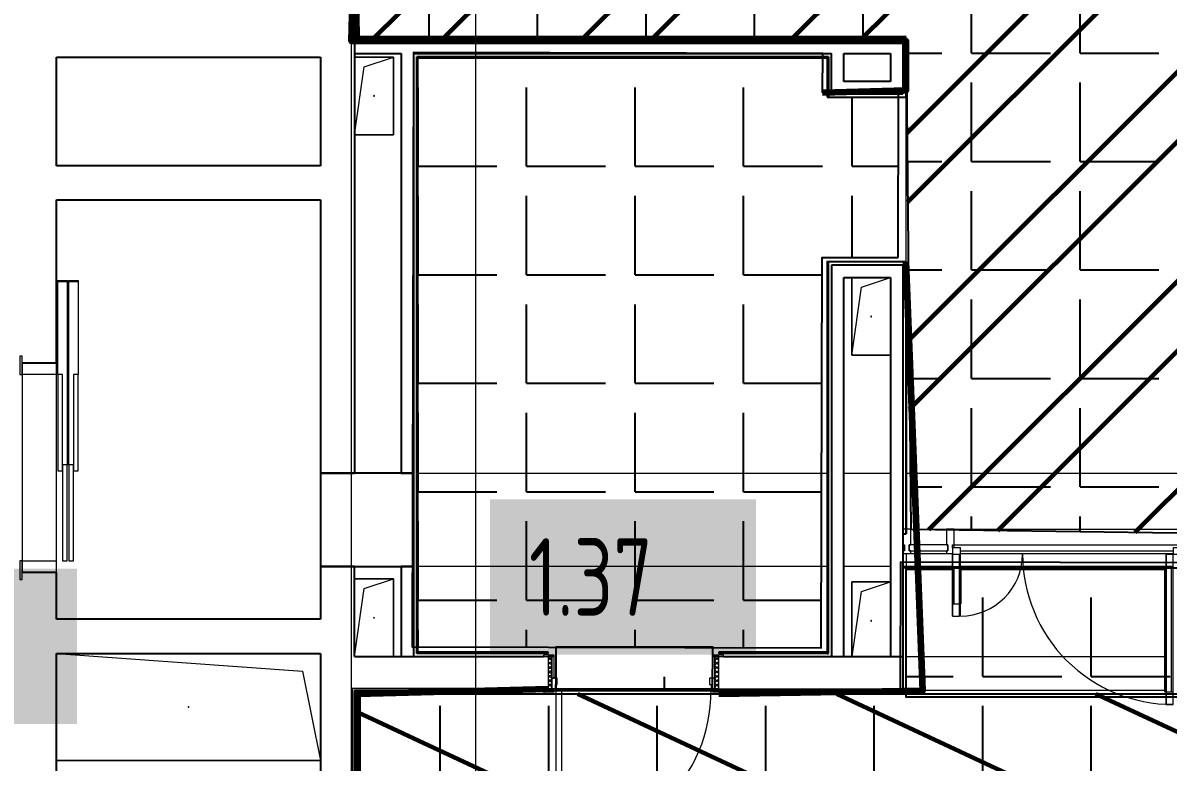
# Model space of a CAD drawing. Header units: millimetres. Extents: x -164500 to 426394, y -51911 to 102118.
# Drawn here: x 40309 to 47682, y 10304 to 15064 of the extents above; entities that cross this region are included whole.
import ezdxf

# ---------------------------------------------------------------- set-up
doc = ezdxf.new("R2010")
doc.units = ezdxf.units.MM
for name, color, linetype, lineweight in [('0) шлифовка', 5, 'Continuous', 60), ('196 1-3 этаж гидро изол', 6, 'Continuous', 60), ('384 ПК-3', 30, 'Continuous', 120), ('A-DETL-GENF', 7, 'Continuous', 9), ('A-DOOR-2', 7, 'Continuous', 5), ('A-DOOR-FRAM-2', 7, 'Continuous', 5), ('A-FLOR', 7, 'Continuous', 9), ('A-GENM', 7, 'Continuous', 9), ('A-GLAZ-CURT-2', 7, 'Continuous', 20), ('A-GLAZ-CWMG', 7, 'Continuous', 9), ('A-GLAZ-CWMG-1', 7, 'Continuous', 20), ('Оси', 7, 'Continuous', 9)]:
    doc.layers.add(name, color=color, linetype=linetype, lineweight=lineweight)
doc.layers.add('1.1) плитка  КР1', color=40, linetype='Continuous')
doc.layers.add('A-DOOR-1', color=7, linetype='Continuous', lineweight=5, true_color=0xc0c0c0)
doc.layers.add('A-DOOR-FRAM-1', color=7, linetype='Continuous', lineweight=5, true_color=0xc0c0c0)
doc.styles.add('СПДС', font='ГОСТ тип А.ttf', dxfattribs={"width": 0.9})
pattern_1 = [(0, (38804.7, 11553.94), (0, 698.5), [508, -190.5]), (90, (38804.7, 11553.94), (-698.5, 4e-14), [508, -190.5])]

# ---------------------------------------------------------------- blocks, each defined once
blk = doc.blocks.new('110_Дверь_СКБ_1Ст_Внутренняя1 - Д-11 1100x2100h_кладовые _все__ коридор _между помещениями блока столовой__ моечные _все_-32089417-Объем проектирования 1 этажа')
at = {"layer": 'A-DOOR-2'}
h = blk.add_hatch(dxfattribs=at)
h.set_pattern_fill('FP_85', color=256, style=0, pattern_type=2)
h.set_pattern_definition([(135, (1751.41, 174.685), (-14.14214, -14.14214), []), (225, (1751.41, 174.685), (14.14214, -14.14214), [])])
h.paths.add_polyline_path([(537.5, 110), (537.5, -110), (562.5, -110), (562.5, 110)])
at = {"layer": 'A-DOOR-FRAM-2'}
h = blk.add_hatch(dxfattribs=at)
h.set_pattern_fill('FP_86', color=256, style=0, pattern_type=2)
h.set_pattern_definition([(45, (-371.384, 174.685), (-14.1421, 14.1421), []), (135, (-371.384, 174.685), (-14.1421, -14.1421), [])])
h.paths.add_polyline_path([(-537.5, 110), (-537.5, -110), (-512.5, -110), (-512.5, 110)])
at = {"layer": 'A-DOOR-1'}
for p, q in [((512.5, 1110), (472.5, 1110)), ((472.5, 1110), (472.5, 110)), ((512.5, 110), (512.5, 1110)), ((472.5, 110), (512.5, 110))]:
    blk.add_line(p, q, dxfattribs=at)
blk.add_arc((512.5, 110), 1000, 90, 180, dxfattribs=at)
at = {"layer": 'A-DOOR-FRAM-1'}
for p, q in [((-497.5, 118), (-567.5, 118)), ((-567.5, 118), (-567.5, 110)), ((-567.5, 110), (-497.5, 110)), ((-512.5, 110), (-537.5, 110)), ((-537.5, 110), (-537.5, -110)), ((-487.5, 110), (-512.5, 110)), ((-512.5, 110), (-512.5, 30)), ((-512.5, -110), (-512.5, 110)), ((-497.5, 110), (-512.5, 110)), ((-512.5, 110), (-512.5, 109)), ((-512.5, 109), (-497.5, 109)), ((-497.5, 110), (-497.5, 118)), ((-497.5, 109), (-497.5, 110)), ((-487.5, 70), (-487.5, 110)), ((512.5, 110), (512.5, 70)), ((537.5, 110), (512.5, 110)), ((592.5, 118), (522.5, 118)), ((522.5, 118), (522.5, 110)), ((537.5, 110), (522.5, 110)), ((522.5, 110), (522.5, 109)), ((522.5, 110), (592.5, 110)), ((522.5, 109), (537.5, 109)), ((537.5, 30), (537.5, 110)), ((562.5, 110), (537.5, 110)), ((537.5, 110), (537.5, -110)), ((537.5, 109), (537.5, 110)), ((562.5, -110), (562.5, 110)), ((592.5, 110), (592.5, 118)), ((-512.5, 30), (-477.5, 30)), ((-497.5, 30), (-512.5, 30)), ((-512.5, 30), (-512.5, -110)), ((-497.5, -110), (-497.5, 30)), ((-477.5, 70), (-487.5, 70)), ((-477.5, 30), (-477.5, 70)), ((512.5, 70), (502.5, 70)), ((502.5, 70), (502.5, 30)), ((502.5, 30), (537.5, 30)), ((537.5, 30), (522.5, 30)), ((522.5, 30), (522.5, -110)), ((537.5, -110), (537.5, 30)), ((-497.5, -110), (-567.5, -110)), ((-567.5, -110), (-567.5, -118)), ((-567.5, -118), (-497.5, -118)), ((-537.5, -110), (-512.5, -110)), ((-512.5, -110), (-497.5, -110)), ((-497.5, -118), (-497.5, -110)), ((522.5, -110), (537.5, -110)), ((592.5, -110), (522.5, -110)), ((522.5, -110), (522.5, -118)), ((522.5, -118), (592.5, -118)), ((537.5, -110), (562.5, -110)), ((592.5, -118), (592.5, -110))]:
    blk.add_line(p, q, dxfattribs=at)
blk = doc.blocks.new('GM_Отверстие прямоугольное _в плите_ - Отверстие-21609826-Объем проектирования 1 этажа')
at = {"layer": 'A-GENM'}
for p, q in [((-125, -250), (-125, 250)), ((-125, 250), (-125, -250)), ((-62.5, 187.5), (125, 250)), ((-125, -250), (-62.5, 187.5)), ((125, -250), (-125, -250)), ((-125, -250), (125, -250))]:
    blk.add_line(p, q, dxfattribs=at)
for start, end in [(360, 180), (180, 360)]:
    blk.add_arc((0, 0), 2.5, start, end, dxfattribs=at)
blk = doc.blocks.new('GM_Отверстие прямоугольное _в плите_ - Отверстие-V170-Объем проектирования 1 этажа')
at = {"layer": 'A-GENM'}
for p, q in [((-125, -230), (-125, 250)), ((-125, 250), (125, 250)), ((125, 250), (-125, 250)), ((-125, 250), (-125, -230)), ((-62.5, 187.5), (125, 250)), ((-122.1, -230), (-62.5, 187.5))]:
    blk.add_line(p, q, dxfattribs=at)
for start, end in [(360, 180), (180, 360)]:
    blk.add_arc((0, 0), 2.5, start, end, dxfattribs=at)
blk = doc.blocks.new('GM_Отверстие прямоугольное _в плите_ - Отверстие-V171-Объем проектирования 1 этажа')
at = {"layer": 'A-GENM'}
for p, q in [((-125, 250), (125, 250)), ((125, 250), (-125, 250)), ((-62.5, 187.5), (125, 250)), ((125, 250), (125, -250)), ((125, -250), (125, 250)), ((-125, -250), (-62.5, 187.5))]:
    blk.add_line(p, q, dxfattribs=at)
for start, end in [(360, 180), (180, 360)]:
    blk.add_arc((0, 0), 2.5, start, end, dxfattribs=at)
blk = doc.blocks.new('GM_Отверстие прямоугольное _в плите_ - Отверстие-V172-Объем проектирования 1 этажа')
at = {"layer": 'A-GENM'}
for p, q in [((-125, 250), (125, 250)), ((125, 250), (-125, 250)), ((-62.5, 187.5), (125, 250)), ((125, 250), (125, -250)), ((125, -250), (125, 250)), ((-125, -250), (-62.5, 187.5)), ((125, -250), (-125, -250)), ((-125, -250), (125, -250))]:
    blk.add_line(p, q, dxfattribs=at)
for start, end in [(360, 180), (180, 360)]:
    blk.add_arc((0, 0), 2.5, start, end, dxfattribs=at)
blk = doc.blocks.new('GM_Отверстие прямоугольное _в плите_ - Отверстие-24275187-Объем проектирования 1 этажа')
at = {"layer": 'A-GENM'}
for p, q in [((-230, 735), (345, 850)), ((345, 850), (345, -850)), ((345, -850), (345, 850)), ((-345, -850), (-230, 735))]:
    blk.add_line(p, q, dxfattribs=at)
for start, end in [(360, 180), (180, 360)]:
    blk.add_arc((0, 0), 2.5, start, end, dxfattribs=at)
blk = doc.blocks.new('DOR_Дверь лифта - 1350х2050h-V197-Объем проектирования 1 этажа')
at = {"layer": 'A-DOOR-1'}
for p, q in [((-600, 125), (-720, 125)), ((-720, 125), (-720, 110)), ((-720, 110), (-600, 110)), ((-675, 110), (-675, -110)), ((-600, 110), (-675, 110)), ((-600, 110), (-600, 125)), ((600, 110), (-600, 110)), ((-600, 110), (-600, -110)), ((720, 125), (600, 125)), ((600, 125), (600, 110)), ((600, -110), (600, 110)), ((675, 110), (600, 110)), ((600, 110), (720, 110)), ((675, -110), (675, 110)), ((720, 110), (720, 125)), ((-675, -110), (-600, -110)), ((-600, -110), (600, -110)), ((-20, -120), (-20, -150)), ((600, -120), (-20, -120)), ((600, -110), (675, -110)), ((600, -150), (600, -120)), ((-600, -150), (-600, -180)), ((20, -150), (-600, -150)), ((-600, -180), (20, -180)), ((-600, -190), (-600, -220)), ((20, -190), (-600, -190)), ((-600, -220), (20, -220)), ((-20, -150), (600, -150)), ((-20, -220), (-20, -250)), ((600, -220), (-20, -220)), ((20, -180), (20, -150)), ((20, -220), (20, -190)), ((600, -250), (600, -220)), ((-20, -250), (600, -250))]:
    blk.add_line(p, q, dxfattribs=at)
at = {"layer": 'A-DOOR-FRAM-1'}
for p, q in [((600, -117), (600, -120)), ((1203, -117), (600, -117)), ((600, -120), (1200, -120)), ((1200, -120), (1200, -180)), ((1203, -183), (1203, -117)), ((1200, -180), (20, -180)), ((20, -180), (20, -183)), ((20, -183), (1203, -183)), ((1203, -187), (20, -187)), ((20, -187), (20, -190)), ((20, -190), (1200, -190)), ((1200, -190), (1200, -250)), ((1203, -253), (1203, -187)), ((600, -250), (600, -253)), ((1200, -250), (600, -250)), ((600, -253), (1203, -253))]:
    blk.add_line(p, q, dxfattribs=at)
blk = doc.blocks.new('Прямоугольный импост - Импост структурный с накладкой - 160мм Темный-V275-Объем проектирования 1 этажа')
at = {"layer": 'A-GLAZ-CWMG-1'}
for p, q in [((-50, 40), (-50, 140)), ((-50, 140), (0, 140)), ((0, 140), (0, 40)), ((-40, 40), (-50, 40)), ((-50, -17), (-50, 0)), ((-50, 0), (-40, 0)), ((-40, 0), (-40, 40)), ((-10, 40), (-10, 0)), ((0, 40), (-10, 40)), ((-10, 0), (0, 0)), ((0, 0), (0, -17)), ((0, -17), (-50, -17))]:
    blk.add_line(p, q, dxfattribs=at)
blk = doc.blocks.new('Системная панель - Стекло - 40мм-32785804-Объем проектирования 1 этажа')
at = {"layer": 'A-GLAZ-CURT-2'}
for p, q in [((125, 0), (-125, 0)), ((-125, 0), (-125, -40)), ((125, -40), (125, 0)), ((-125, -40), (125, -40))]:
    blk.add_line(p, q, dxfattribs=at)
blk = doc.blocks.new('Дверь_Витражная_остекление_ - В-9-32786634-Объем проектирования 1 этажа')
at = {"layer": 'A-DETL-GENF'}
for p, q in [((-684.5, 989), (-639.5, 989)), ((-684.5, 989), (-684.5, 20)), ((-639.5, 989), (-684.5, 989)), ((-684.5, 989), (-684.5, 20)), ((-639.5, 989), (-639.5, 20)), ((-639.5, 20), (-639.5, 989)), ((-684.5, 909), (-639.5, 909)), ((-674.5, 909), (-674.5, 100)), ((-630.5, 909), (-630.5, 100)), ((734.5, 420), (689.5, 420)), ((689.5, 420), (689.5, 20)), ((734.5, 420), (689.5, 420)), ((689.5, 420), (689.5, 20)), ((734.5, 420), (734.5, 20)), ((734.5, 20), (734.5, 420)), ((680.5, 340), (680.5, 100)), ((734.5, 340), (689.5, 340)), ((724.5, 340), (724.5, 100)), ((-684.5, 100), (-639.5, 100)), ((734.5, 100), (689.5, 100)), ((-639.5, 20), (-684.5, 20)), ((-684.5, 20), (-639.5, 20))]:
    blk.add_line(p, q, dxfattribs=at)
at = {"layer": 'A-DOOR-1'}
for p, q in [((-684.5, 989), (-684.5, 20)), ((684.5, 420), (684.5, 20)), ((-684.5, 20), (-734.5, 20)), ((-734.5, 20), (-734.5, -20)), ((-684.5, -20), (-684.5, 20)), ((734.5, 20), (684.5, 20)), ((684.5, 20), (684.5, -20)), ((734.5, -20), (734.5, 20)), ((-734.5, -20), (-684.5, -20)), ((684.5, -20), (734.5, -20))]:
    blk.add_line(p, q, dxfattribs=at)
for centre, radius, start, end in [((-684.5, 20), 969, 360, 90), ((684.5, 20), 400, 90, 180)]:
    blk.add_arc(centre, radius, start, end, dxfattribs=at)
blk = doc.blocks.new('Прямоугольный импост - Импост структурный с накладкой - 160мм Темный-32786259-Объем проектирования 1 этажа')
at = {"layer": 'A-GLAZ-CWMG'}
for p, q in [((46240, 11940), (47689, 11940)), ((46240, 11820), (46240, 11840)), ((46240, 11840), (47689, 11840)), ((46280, 11800), (47649, 11800)), ((47689, 11840), (47689, 11820)), ((46280, 11783), (47649, 11783))]:
    blk.add_line(p, q, dxfattribs=at)
blk = doc.blocks.new('Прямоугольный импост - Импост структурный с накладкой - 160мм Темный-32785802-Объем проектирования 1 этажа')
at = {"layer": 'A-GLAZ-CWMG'}
for p, q in [((45960, 11940), (46190, 11940)), ((45960, 11783), (46190, 11783))]:
    blk.add_line(p, q, dxfattribs=at)
blk = doc.blocks.new('Прямоугольный импост - Импост структурный с накладкой - 160мм Темный-V273-Объем проектирования 1 этажа')
at = {"layer": 'A-GLAZ-CWMG-1'}
for p, q in [((-25, 40), (-25, 140)), ((-25, 140), (25, 140)), ((25, 140), (25, 40)), ((-15, 40), (-25, 40)), ((-15, 20), (-15, 40)), ((15, 40), (15, 0)), ((25, 40), (15, 40)), ((15, 0), (25, 0)), ((25, 0), (25, -17)), ((25, -17), (-15, -17))]:
    blk.add_line(p, q, dxfattribs=at)

msp = doc.modelspace()

# ---------------------------------------------------------------- hatches: boundary and pattern name
at = {"layer": '0) шлифовка', "true_color": 0x2776bb}
h = msp.add_hatch(dxfattribs=at)
h.set_pattern_fill('ANSI31', color=152, scale=222, angle=110)
h.set_pattern_definition([(155, (38804.7, 11553.94), (-297.882, -638.811), [])])
h.paths.add_polyline_path([(75478.362, 7743.315), (42465.702, 7743.315), (42465.702, 10742.938), (75478.362, 10742.938)])
at = {"layer": '1.1) плитка  КР1'}
h = msp.add_hatch(dxfattribs=at)
h.set_pattern_fill('ANGLE', color=256, scale=100)
h.set_pattern_definition([(0, (42224.7, 26743.94), (0, 698.5), [508, -190.5]), (90, (42224.7, 26743.94), (-698.5, 4e-14), [508, -190.5])])
h.paths.add_polyline_path([(54824.702, 12184.438), (54834.702, 11783.938), (56619.963, 11784.938), (56619.963, 15695.731), (57414.702, 15695.731), (57386.702, 18691.938), (57966.702, 18821.523), (57966.702, 20355.938), (51436.702, 20355.938), (51436.702, 26313.938), (50903.702, 26313.938), (50903.702, 26722.938), (48844.702, 26743.938), (48845.702, 26343.438), (47749.702, 26343.438), (47724.702, 26363.938), (47703.702, 26742.938), (42845.702, 26742.938), (42845.702, 26363.938), (42465.702, 26343.938), (42465.702, 26063.938), (42224.702, 26038.938), (42224.702, 24363.938), (42444.702, 24363.938), (42527.875, 23183.938), (42845.702, 23184.938), (42845.702, 21962.938), (42465.702, 21962.938), (42465.702, 20164.938), (42824.702, 20164.938), (42845.702, 19563.938), (42465.702, 19562.938), (42465.702, 17764.938), (42845.702, 17764.938), (42845.702, 16542.938), (42465.702, 16542.938), (42465.702, 14971.895), (45995.724, 14966.395), (46024.702, 11803.938), (48203.702, 11773.938), (48203.702, 12184.938), (48845.702, 12184.938), (48895.702, 11803.938), (51723.702, 11803.938), (51723.702, 12163.938), (52422.44, 12184.938), (52378.571, 11763.938), (54214.702, 11783.938), (54214.702, 12225.418), (54832.702, 12225.418)])
edge = h.paths.add_edge_path(flags=16)
edge.add_arc((48509.596, 16886.524), 491.712, 0, 360)
edge = h.paths.add_edge_path(flags=16)
edge.add_arc((54504.756, 16876.517), 491.712, 0, 360)
edge = h.paths.add_edge_path(flags=16)
edge.add_arc((48534.113, 22870.242), 491.712, 0, 360)
h = msp.add_hatch(dxfattribs=at)
h.set_pattern_fill('ANGLE', color=256, scale=100)
h.set_pattern_definition([(0, (42852.7, 14838.4), (0, 698.5), [508, -190.5]), (90, (42852.7, 14838.4), (-698.5, 4e-14), [508, -190.5])])
h.paths.add_polyline_path([(45457.934, 14838.395), (42852.702, 14838.395), (42852.702, 11046.91), (45449.02, 11040.815), (45454.919, 13553.808), (45942.917, 13552.663), (45945.344, 14586.567), (45486.702, 14586.567), (45486.702, 14587.567), (45486.702, 14615.366), (45457.411, 14615.434)])
h = msp.add_hatch(dxfattribs=at)
h.set_pattern_fill('ANGLE', color=256, scale=100)
h.set_pattern_definition(pattern_1)
h.paths.add_polyline_path([(51715.287, 10721.225), (45995.702, 10721.225), (45995.702, 11553.938), (51715.287, 11553.938)])
h = msp.add_hatch(dxfattribs=at)
h.set_pattern_fill('ANGLE', color=256, scale=100)
h.set_pattern_definition([(0, (43739.7, 11043.64), (0, 698.5), [508, -190.5]), (90, (43739.7, 11043.64), (-698.5, 4e-14), [508, -190.5])])
h.paths.add_polyline_path([(44749.702, 10983.938), (44749.702, 10991.938), (44749.82, 11042.457), (44244.823, 11043.642), (43739.823, 11043.642), (43739.736, 10843.938), (43749.702, 10843.938), (43749.702, 10803.938), (43739.719, 10803.938), (43739.707, 10775.827), (44739.702, 10773.48), (44739.702, 10803.938), (44729.702, 10803.938), (44729.702, 10843.938), (44749.702, 10843.938)])
h = msp.add_hatch(dxfattribs=at)
h.set_pattern_fill('ANGLE', color=256, scale=100)
h.set_pattern_definition(pattern_1)
h.paths.add_polyline_path([(75478.362, 7743.315), (42465.702, 7743.315), (42465.702, 10742.938), (75478.362, 10742.938)])
at = {"layer": '196 1-3 этаж гидро изол'}
h = msp.add_hatch(dxfattribs=at)
h.set_pattern_fill('ANSI32', color=256, scale=100)
h.set_pattern_definition([(45, (42224.7, 26743.9), (-673.52, 673.52), []), (45, (42673.7, 26743.9), (-673.52, 673.52), [])])
h.paths.add_polyline_path([(54824.702, 12184.438), (54834.702, 11783.938), (56619.963, 11784.938), (56619.963, 15695.731), (57414.702, 15695.731), (57386.702, 18691.938), (57966.702, 18821.523), (57966.702, 20355.938), (51436.702, 20355.938), (51436.702, 26313.938), (50903.702, 26313.938), (50903.702, 26722.938), (48844.702, 26743.938), (48845.702, 26343.438), (47749.702, 26343.438), (47724.702, 26363.938), (47703.702, 26742.938), (42845.702, 26742.938), (42845.702, 26363.938), (42465.702, 26343.938), (42465.702, 26063.938), (42224.702, 26038.938), (42224.702, 24363.938), (42444.702, 24363.938), (42527.875, 23183.938), (42845.702, 23184.938), (42845.702, 21962.938), (42465.702, 21962.938), (42465.702, 20164.938), (42824.702, 20164.938), (42845.702, 19563.938), (42465.702, 19562.938), (42465.702, 17764.938), (42845.702, 17764.938), (42845.702, 16542.938), (42465.702, 16542.938), (42465.702, 14971.895), (45995.724, 14966.395), (46024.702, 11803.938), (48203.702, 11773.938), (48203.702, 12184.938), (48845.702, 12184.938), (48895.702, 11803.938), (51723.702, 11803.938), (51723.702, 12163.938), (52422.44, 12184.938), (52378.571, 11763.938), (54214.702, 11783.938), (54214.702, 12225.418), (54832.702, 12225.418)])
edge = h.paths.add_edge_path(flags=16)
edge.add_arc((48509.596, 16886.524), 491.712, 0, 360)
edge = h.paths.add_edge_path(flags=16)
edge.add_arc((54504.756, 16876.517), 491.712, 0, 360)
edge = h.paths.add_edge_path(flags=16)
edge.add_arc((48534.113, 22870.242), 491.712, 0, 360)

# ---------------------------------------------------------------- linework, layer by layer
for p, q in [((42444.702, 16563.938), (42444.702, 12163.938)), ((42465.702, 14971.895), (42465.702, 16542.938)), ((42464.702, 15226.394), (42464.702, 14966.395)), ((42464.702, 14971.895), (42465.702, 14971.895)), ((45994.702, 14967.395), (42464.702, 14967.395)), ((42465.702, 14967.395), (42465.702, 14966.395)), ((43273.81, 14966.395), (43273.81, 14967.395)), ((43909.619, 14967.395), (43909.619, 14966.395)), ((43931.775, 14966.395), (43931.775, 14967.395)), ((43931.775, 14967.395), (43931.775, 14966.395)), ((44517.65, 14966.395), (44517.65, 14967.395)), ((44521.564, 14967.395), (44521.564, 14966.395)), ((44521.564, 14966.395), (44521.564, 14967.395)), ((44668.127, 14967.395), (44668.127, 14966.395)), ((44704.356, 14966.395), (44704.356, 14967.395)), ((44704.384, 14966.395), (44704.384, 14967.395)), ((44717.932, 14966.395), (44717.932, 14967.395)), ((44757.886, 14966.395), (44757.886, 14967.395)), ((44759.619, 14967.395), (44759.619, 14966.395)), ((44836.94, 14967.395), (44836.94, 14966.395)), ((44837.165, 14966.395), (44837.165, 14967.395)), ((45404.251, 14966.395), (45404.251, 14967.395)), ((45405.642, 14966.395), (45405.642, 14967.395)), ((45405.757, 14966.395), (45405.757, 14967.395)), ((45407.376, 14966.395), (45407.376, 14967.395)), ((45667.625, 14966.395), (45667.625, 14967.395)), ((45667.742, 14967.395), (45667.742, 14966.395)), ((45993.468, 14966.395), (45993.468, 14967.395)), ((45994.702, 14967.395), (45995.724, 14967.395)), ((45995.702, 14966.895), (45994.702, 14966.895)), ((45994.702, 14966.895), (45994.702, 14966.395)), ((45995.702, 14586.567), (45995.702, 14967.395)), ((45995.724, 14966.395), (45995.724, 14967.395)), ((42444.702, 14946.395), (42444.702, 14866.395)), ((42444.702, 14946.395), (45974.702, 14946.395)), ((45974.702, 14946.395), (45974.702, 14606.395)), ((40524.702, 14843.938), (42224.702, 14843.938)), ((40524.702, 14143.938), (40524.702, 14843.938)), ((42224.702, 14843.938), (42224.702, 14143.938)), ((42444.702, 14866.395), (42744.702, 14866.395)), ((42744.702, 14866.395), (42744.702, 12163.938)), ((42824.702, 14866.395), (45514.702, 14866.395)), ((42824.702, 14866.395), (42824.702, 10983.938)), ((42844.702, 11003.938), (42844.702, 14846.395)), ((42852.702, 14846.395), (42844.702, 14846.395)), ((42844.702, 14838.395), (45486.702, 14838.395)), ((45494.702, 14846.395), (42852.702, 14846.395)), ((42852.702, 11003.938), (42852.702, 14846.395)), ((45486.702, 14838.395), (45486.702, 14586.567)), ((45494.702, 14846.395), (45494.702, 14587.567)), ((45514.702, 14606.395), (45514.702, 14866.395)), ((45594.702, 14866.395), (45894.702, 14866.395)), ((45594.702, 14686.395), (45594.702, 14866.395)), ((45894.702, 14866.395), (45894.702, 14686.395)), ((45894.702, 14686.395), (45594.702, 14686.395)), ((45994.702, 14697.491), (45995.702, 14697.491)), ((45974.702, 14607.567), (45514.702, 14607.567)), ((45514.702, 14606.395), (45974.702, 14606.395)), ((45994.702, 14653.526), (45995.702, 14653.526)), ((45994.702, 14629.926), (45995.702, 14629.926)), ((45486.702, 14587.567), (45494.702, 14587.567)), ((45486.702, 14586.567), (45995.702, 14586.567)), ((45995.702, 14587.567), (45994.702, 14587.567)), ((42224.702, 14143.938), (40524.702, 14143.938)), ((40524.702, 12873.938), (40524.702, 13923.938)), ((40524.702, 13923.938), (42224.702, 13923.938)), ((42224.702, 13923.938), (42224.702, 12163.938)), ((45994.702, 13524.938), (45485.702, 13524.938)), ((45485.702, 13524.938), (45485.702, 13523.938)), ((45485.702, 13523.938), (45486.702, 13523.938)), ((45494.702, 13523.938), (45486.702, 13523.938)), ((45486.702, 13523.938), (45486.702, 11003.938)), ((45494.702, 13503.938), (45494.702, 13523.938)), ((45494.702, 11003.938), (45494.702, 13503.938)), ((45974.702, 13503.938), (45514.702, 13503.938)), ((45514.702, 13503.938), (45514.702, 10983.938)), ((45974.702, 13503.938), (45974.702, 11773.938)), ((45994.702, 13524.938), (45994.702, 11773.938)), ((45995.702, 13523.938), (45994.702, 13523.938)), ((45995.702, 11773.938), (45995.702, 13523.938)), ((45594.702, 13423.938), (45894.702, 13423.938)), ((45594.702, 10983.938), (45594.702, 13423.938)), ((45894.702, 13423.938), (45894.702, 10983.938)), ((45995.702, 13166.893), (45994.702, 13166.893)), ((45994.702, 13166.393), (45995.702, 13166.393)), ((45995.702, 13057.708), (45994.702, 13057.708)), ((45994.702, 12974.067), (45995.702, 12974.067)), ((40304.702, 12873.938), (40524.702, 12873.938)), ((45995.702, 12740.782), (45994.702, 12740.782)), ((45994.702, 12740.282), (45995.702, 12740.282)), ((42744.702, 12163.938), (42224.702, 12163.938)), ((42224.702, 12163.938), (42224.702, 11563.938)), ((42224.702, 12163.938), (42444.702, 12163.938)), ((42824.702, 12163.938), (42744.702, 12163.938)), ((42744.702, 12163.938), (42824.702, 12163.938)), ((42824.702, 11563.938), (42824.702, 12163.938)), ((45995.702, 12129.106), (45994.702, 12129.106)), ((45994.702, 12128.606), (45995.702, 12128.606)), ((45995.702, 12108.289), (45994.702, 12108.289)), ((45995.702, 12069.035), (45994.702, 12069.035)), ((45994.702, 12068.535), (45995.702, 12068.535)), ((45995.702, 12055.17), (45994.702, 12055.17)), ((45994.702, 12054.67), (45995.702, 12054.67)), ((45994.702, 12038.346), (45995.702, 12038.346)), ((45974.702, 11773.938), (45974.702, 10763.938)), ((45974.702, 11773.938), (45994.702, 11773.938)), ((45994.702, 11774.438), (45995.702, 11774.438)), ((45994.702, 11773.938), (45995.702, 11773.938)), ((40524.702, 11523.938), (40304.702, 11523.938)), ((40524.702, 11223.938), (40524.702, 11523.938)), ((42224.702, 11563.938), (42744.702, 11563.938)), ((42224.702, 11563.938), (42224.702, 11223.938)), ((42444.702, 11563.938), (42224.702, 11563.938)), ((42444.702, 10983.938), (42444.702, 11563.938)), ((42744.702, 11563.938), (42824.702, 11563.938)), ((42744.702, 11563.938), (42744.702, 10983.938)), ((42824.702, 11563.938), (42744.702, 11563.938)), ((45994.702, 11553.938), (45974.702, 11553.938)), ((45994.702, 11542.938), (45994.702, 11553.938)), ((45995.702, 11553.938), (45994.702, 11553.938)), ((45995.702, 10742.938), (45995.702, 11553.938)), ((42224.702, 11223.938), (40524.702, 11223.938)), ((40524.702, 11003.938), (42224.702, 11003.938)), ((40524.702, 10093.938), (40524.702, 11003.938)), ((42224.702, 11003.938), (42224.702, 10093.938)), ((43689.702, 11011.938), (42844.702, 11011.938)), ((43664.702, 11003.938), (42844.702, 11003.938)), ((43664.702, 11003.938), (43689.702, 11003.938)), ((43689.702, 11003.938), (43689.702, 11011.938)), ((45494.702, 11011.938), (44789.702, 11011.938)), ((44789.702, 11011.938), (44789.702, 11003.938)), ((44789.702, 11003.938), (44814.702, 11003.938)), ((45486.702, 11003.938), (44814.702, 11003.938)), ((45486.702, 11003.938), (45494.702, 11003.938)), ((42444.702, 10983.938), (43659.702, 10983.938)), ((44819.702, 10983.938), (45974.702, 10983.938)), ((42444.702, 10093.938), (42444.702, 10763.938)), ((42444.702, 10763.938), (43659.702, 10763.938)), ((44819.702, 10763.938), (45974.702, 10763.938)), ((42464.702, 10743.938), (43664.702, 10743.938)), ((42464.702, 10743.938), (42464.702, 10742.938)), ((42465.702, 10742.938), (43689.702, 10742.938)), ((42465.702, 10072.938), (42465.702, 10742.938)), ((43689.702, 10742.938), (43689.702, 10743.938)), ((44789.702, 10743.938), (44789.702, 10742.938)), ((44789.702, 10742.938), (45995.702, 10742.938)), ((45994.702, 10743.938), (44814.702, 10743.938))]:
    msp.add_line(p, q)
at = {"flags": 128}
msp.add_lwpolyline([(45942.917, 13552.663), (45945.409, 14614.289), (45457.411, 14615.434), (45458.002, 14867.262), (42824.009, 14873.445), (42815.027, 11046.998), (45449.02, 11040.815), (45454.919, 13553.808)], close=True, dxfattribs=at)
msp.add_lwpolyline([(48014.799, 11586.794), (45959.314, 11591.619), (45957.387, 10770.621), (42427.397, 10778.908), (42425.824, 10108.909), (38785.834, 10117.454), (38780.463, 7829.46), (39524.702, 7827.713)], dxfattribs=at)
at = {"layer": '1.1) плитка  КР1'}
msp.add_lwpolyline([(47703.702, 26742.938), (42845.702, 26742.938), (42845.702, 26363.938), (42465.702, 26343.938), (42465.702, 26063.938), (42224.702, 26038.938), (42224.702, 24363.938), (42444.702, 24363.938), (42527.875, 23183.938), (42845.702, 23184.938), (42845.702, 21962.938), (42465.702, 21962.938), (42465.702, 20164.938), (42824.702, 20164.938), (42845.702, 19563.938), (42465.702, 19562.938), (42465.702, 17764.938), (42845.702, 17764.938), (42845.702, 16542.938), (42465.702, 16542.938), (42465.702, 14971.895), (45995.724, 14966.395), (46024.702, 11803.938), (48203.702, 11773.938)], dxfattribs=at)
for points in [[(51715.287, 10721.225), (45995.702, 10721.225), (45995.702, 11553.938), (51715.287, 11553.938)], [(43739.702, 10763.938), (44749.702, 10763.938), (44749.823, 11043.642), (43739.823, 11043.642)], [(75478.362, 7743.315), (42465.702, 7743.315), (42465.702, 10742.938), (75478.362, 10742.938)]]:
    msp.add_lwpolyline(points, close=True, dxfattribs=at)
at = {"layer": '196 1-3 этаж гидро изол'}
msp.add_lwpolyline([(45995.724, 14967.395), (42465.702, 14966.395), (42444.702, 16466.951), (42845.702, 16466.951), (42845.702, 17688.938), (42444.702, 17738.938), (42444.702, 19588.938), (42799.702, 19588.938), (42799.702, 20088.938), (42465.702, 20138.938), (42465.702, 21988.938), (42799.702, 21988.938), (42824.702, 23163.938), (42465.702, 23163.938), (42424.702, 26363.938), (42824.702, 26363.938), (42824.702, 26763.938), (47703.702, 26763.938), (47724.702, 26343.938), (48844.702, 26343.438), (48844.702, 26723.938), (50903.702, 26763.938), (50924.702, 26362.938), (51444.702, 26387.938)], dxfattribs=at)
at = {"layer": '384 ПК-3'}
for points in [[(45457.411, 14615.434), (45995.702, 14629.926), (45995.702, 14946.395), (42424.702, 14946.395), (42465.702, 16542.938), (42824.702, 16542.938), (42845.702, 17763.938), (42464.702, 17738.938), (42465.702, 19562.938), (42824.702, 19526.438), (42845.702, 20163.938), (42465.702, 20164.938), (42465.702, 21962.938), (42812.202, 21962.938), (42845.702, 23184.938), (42465.702, 23184.938), (42424.702, 24363.938)], [(44789.702, 10742.938), (46102.452, 10763.938), (45994.702, 13524.938)], [(38824.702, 10093.938), (42465.702, 10072.938), (42465.702, 10742.938), (43689.702, 10775.944)]]:
    msp.add_lwpolyline(points, dxfattribs=at)
at = {"layer": 'A-FLOR'}
for p, q in [((45994.702, 14966.395), (42464.702, 14966.395)), ((45994.702, 11803.938), (45994.702, 14966.395)), ((45494.702, 14587.567), (45994.702, 14587.567)), ((45994.702, 13523.938), (45494.702, 13523.938)), ((42852.702, 12163.938), (45127.717, 12163.938)), ((45129.29, 12163.938), (45486.702, 12163.938)), ((45594.702, 12163.938), (45894.702, 12163.938)), ((45994.702, 12163.938), (48204.702, 12163.938)), ((45994.702, 11646.938), (45994.702, 11543.938)), ((45486.702, 11563.938), (42852.702, 11563.938)), ((45894.702, 11563.938), (45594.702, 11563.938)), ((46294.702, 11563.938), (45974.702, 11563.938)), ((45994.702, 11543.938), (46294.702, 11543.938)), ((46294.702, 11542.938), (45994.702, 11542.938)), ((45994.702, 10743.938), (45994.702, 11542.938)), ((47668.702, 11563.938), (46339.702, 11563.938)), ((46339.702, 11543.938), (47668.702, 11543.938)), ((47668.702, 11542.938), (46339.702, 11542.938)), ((43664.702, 10991.938), (43664.702, 11003.938)), ((44814.702, 11003.938), (44814.702, 10991.938)), ((45994.702, 10983.938), (47668.702, 10983.938)), ((47668.702, 10763.938), (45994.702, 10763.938)), ((43739.702, 10743.938), (42464.702, 10743.938)), ((42464.702, 10073.938), (42464.702, 10742.938)), ((43664.702, 10743.938), (43664.702, 10755.938)), ((43739.702, 10743.938), (43664.702, 10743.938)), ((44814.702, 10743.938), (43779.702, 10743.938)), ((45994.702, 10743.938), (43779.702, 10743.938)), ((44814.702, 10755.938), (44814.702, 10743.938))]:
    msp.add_line(p, q, dxfattribs=at)
at = {"layer": 'Оси'}
for points in [[(42424.702, -2042.321), (42424.702, 2957.679), (42424.702, 22262.009), (42424.702, 27262.009)], [(43652.75, -2042.321), (43652.75, -1322.84), (43224.702, -759.518), (43224.702, 4240.482), (43224.702, 22262.009), (43224.702, 27262.009)]]:
    msp.add_lwpolyline(points, dxfattribs=at)

# ---------------------------------------------------------------- block references
for name, p in [('GM_Отверстие прямоугольное _в плите_ - Отверстие-V172-Объем проектирования 1 этажа', (42569.702, 14593.938)), ('GM_Отверстие прямоугольное _в плите_ - Отверстие-21609826-Объем проектирования 1 этажа', (45769.702, 13173.938)), ('Прямоугольный импост - Импост структурный с накладкой - 160мм Темный-32785802-Объем проектирования 1 этажа', (64.702, -136.062)), ('Прямоугольный импост - Импост структурный с накладкой - 160мм Темный-32786259-Объем проектирования 1 этажа', (64.702, -136.062)), ('GM_Отверстие прямоугольное _в плите_ - Отверстие-V171-Объем проектирования 1 этажа', (42569.702, 11233.938)), ('GM_Отверстие прямоугольное _в плите_ - Отверстие-V170-Объем проектирования 1 этажа', (45769.702, 11213.938))]:
    msp.add_blockref(name, p)
for name, p, rotation in [('DOR_Дверь лифта - 1350х2050h-V197-Объем проектирования 1 этажа', (40414.702, 12198.938), 90), ('Системная панель - Стекло - 40мм-32785804-Объем проектирования 1 этажа', (46139.702, 11663.938), 180), ('Дверь_Витражная_остекление_ - В-9-32786634-Объем проектирования 1 этажа', (47029.202, 11663.938), 180), ('GM_Отверстие прямоугольное _в плите_ - Отверстие-24275187-Объем проектирования 1 этажа', (41374.702, 10658.938), 269.9999999999998), ('110_Дверь_СКБ_1Ст_Внутренняя1 - Д-11 1100x2100h_кладовые _все__ коридор _между помещениями блока столовой__ моечные _все_-32089417-Объем проектирования 1 этажа', (44252.202, 10873.938), 180)]:
    msp.add_blockref(name, p, dxfattribs=dict(rotation=rotation))
at = {"extrusion": (0, 0, -1)}
for name, p in [('Прямоугольный импост - Импост структурный с накладкой - 160мм Темный-V275-Объем проектирования 1 этажа', (-45974.702, 11663.938)), ('Прямоугольный импост - Импост структурный с накладкой - 160мм Темный-V273-Объем проектирования 1 этажа', (-46279.702, 11663.938))]:
    msp.add_blockref(name, p, dxfattribs=at)

# ---------------------------------------------------------------- texts
at = {"char_height": 500, "width": 1212.1515, "attachment_point": 1, "style": 'СПДС', "bg_fill": 1, "box_fill_scale": 1.5, "bg_fill_color": 7, "bg_fill_true_color": 16777215, "bg_fill_transparency": 0}
for s, insert in [('1.37', (43566.659, 11745.791)), ('1.36', (39195.165, 11300.169))]:
    msp.add_mtext(s, dxfattribs=dict(at, insert=insert))

doc.saveas('drawing.dxf')
